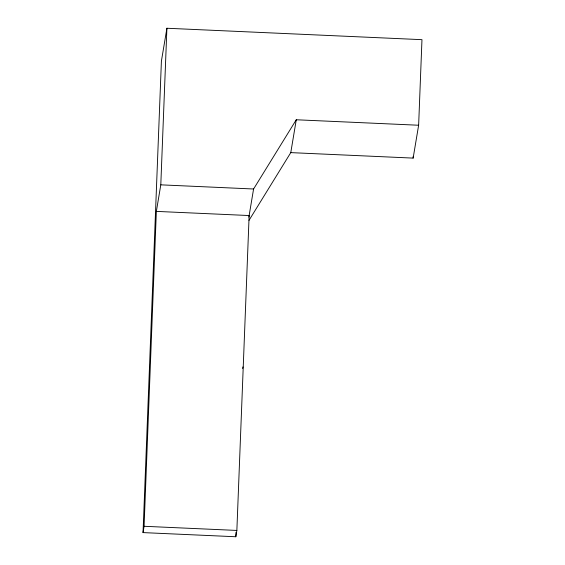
<?xml version="1.0" encoding="UTF-8"?>
<svg xmlns="http://www.w3.org/2000/svg" width="565" height="565" viewBox="0 0 565 565"><rect width="100%" height="100%" fill="white"/><g stroke="black" fill="none" stroke-linecap="round" stroke-linejoin="round"><path stroke-width="0.85" d="M143.03 532.597L144.082 526.283L156.357 211.388L249.137 215.54L236.862 530.436L235.81 536.75L143.03 532.597L161.406 61.105L166.908 28.25L421.97 39.67L418.637 125.239L413.135 158.101L290.777 152.621L249.003 220.364M156.357 211.388L160.799 184.84L166.908 28.25M235.81 536.75L235.979 532.364M413.135 158.101L413.206 156.35M248.875 217.122L253.579 189L296.272 119.766L418.637 125.239M242.675 368.486L242.936 366.904M290.777 152.621L296.272 119.766M160.799 184.84L253.579 189M144.082 526.283L236.862 530.436"/></g></svg>
